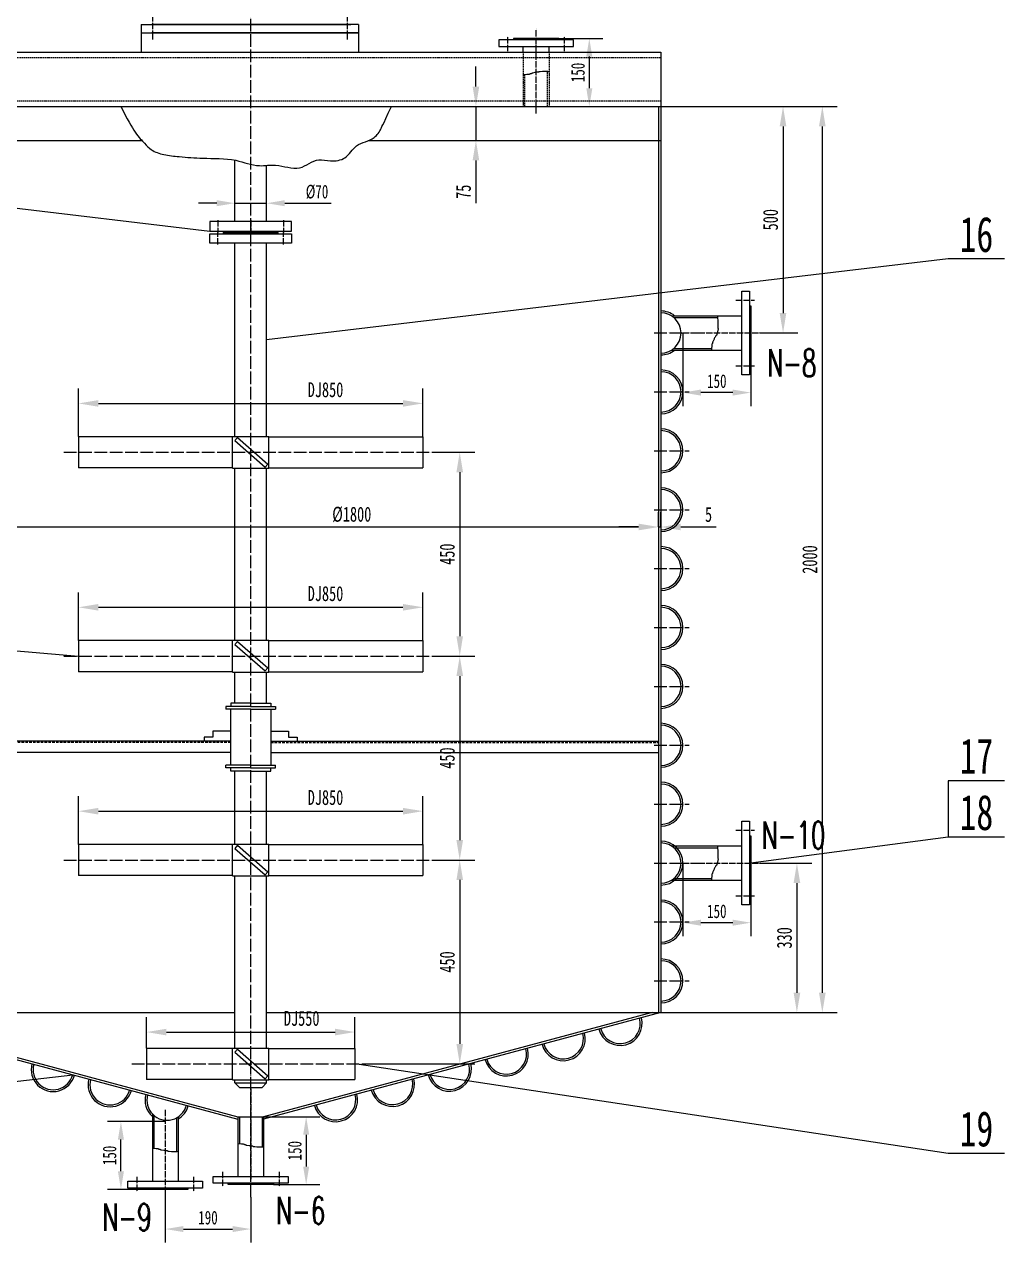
# Model space of a CAD drawing. Extents: x 199007 to 205541, y -67449 to -58198.
# Drawn here: x 200673 to 202836, y -62530 to -59841 of the extents above; entities that cross this region are included whole.
import ezdxf
from ezdxf.enums import TextEntityAlignment as Align

# ---------------------------------------------------------------- set-up
doc = ezdxf.new("R2010")
doc.units = 0
doc.header["$LTSCALE"] = 45
doc.header["$MEASUREMENT"] = 0
for name, pattern in [('CENTER1', [0.75, 0.625, -0.0625, 0, -0.0625]), ('CENTER3', [0.375, 0.3125, -0.03125, 0, -0.03125]), ('HIDDEN2', [0.1875, 0.125, -0.0625]), ('HIDDEN3', [0.09375, 0.0625, -0.03125])]:
    doc.linetypes.add(name, pattern=pattern)
doc.layers.get('DEFPOINTS').update_dxf_attribs({"linetype": 'CONTINUOUS', "lineweight": 9})
for name, color, linetype in [('A', 2, 'CONTINUOUS'), ('B', 7, 'CONTINUOUS'), ('C1', 1, 'CENTER1'), ('C3', 1, 'CENTER3'), ('E2', 3, 'HIDDEN2'), ('E3', 3, 'HIDDEN3')]:
    doc.layers.add(name, color=color, linetype=linetype)
doc.styles.add('HZ', font='txt', dxfattribs={"bigfont": 'hztxt'})
doc.styles.get("Standard").update_dxf_attribs({"font": 'SimSun.ttf', "width": 0.7})
doc.dimstyles.new('STANDARD_WS$0', dxfattribs={"dimtxt": 2.5, "dimasz": 2.5, "dimexe": 1.25, "dimexo": 0.625, "dimtad": 1, "dimdec": 4, "dimdsep": 46, "dimtxsty": 'Standard', "dimcen": 2.5, "dimadec": 0, "dimazin": 0, "dimtfac": 1, "dimtdec": 4, "dimtmove": 0, "dimatfit": 0, "dimfxl": 0, "dimtolj": 1, "dimtzin": 0, "dimarcsym": 0})

# ---------------------------------------------------------------- blocks, each defined once
blk = doc.blocks.new('*D5')
at = {"layer": 'B', "color": 0, "lineweight": -2}
for p, q in [((200272.8, -60950.7), (200272.8, -60917.7)), ((202072.8, -60950.7), (202072.8, -60917.7)), ((200316.8, -60950.7), (202028.8, -60950.7))]:
    blk.add_line(p, q, dxfattribs=at)
at = {"layer": 'B', "color": 0, "lineweight": 13}
for points in [[(200316.8, -60943.4), (200316.8, -60958), (200272.8, -60950.7)], [(202028.8, -60943.4), (202028.8, -60958), (202072.8, -60950.7)]]:
    blk.add_solid(points, dxfattribs=at)
at = {"layer": 'DEFPOINTS', "color": 0, "lineweight": 13}
for p in [(200272.8, -60950.7), (202072.8, -60950.7), (202072.8, -60950.7)]:
    blk.add_point(p, dxfattribs=at)
at = {"layer": 'B', "color": 0, "insert": (201395.8, -60923.2), "char_height": 33, "attachment_point": 5}
blk.add_mtext('\\A1;%%c1800', dxfattribs=at)
blk = doc.blocks.new('*D6')
at = {"layer": 'B', "color": 0, "lineweight": -2}
for p, q in [((201201.3, -62252.2), (201325.1, -62252.2)), ((201295.1, -62292.2), (201295.1, -62362.2)), ((201222.8, -62402.2), (201325.1, -62402.2))]:
    blk.add_line(p, q, dxfattribs=at)
at = {"layer": 'B', "color": 0, "lineweight": 13}
for points in [[(201288.5, -62292.2), (201301.8, -62292.2), (201295.1, -62252.2)], [(201288.5, -62362.2), (201301.8, -62362.2), (201295.1, -62402.2)]]:
    blk.add_solid(points, dxfattribs=at)
at = {"layer": 'DEFPOINTS', "color": 0, "lineweight": 13}
for p in [(201201.3, -62252.2), (201222.8, -62402.2), (201295.1, -62402.2)]:
    blk.add_point(p, dxfattribs=at)
at = {"layer": 'B', "color": 0, "insert": (201270.1, -62327.2), "char_height": 30, "attachment_point": 5, "rotation": 90}
blk.add_mtext('\\A1;150', dxfattribs=at)
blk = doc.blocks.new('*D7')
at = {"layer": 'B', "color": 0, "lineweight": -2}
for p, q in [((202072.8, -60950.7), (202072.8, -60917.7)), ((202077.8, -60950.7), (202077.8, -60917.7)), ((202028.8, -60950.7), (201984.8, -60950.7)), ((202072.8, -60950.7), (202077.8, -60950.7)), ((202121.8, -60950.7), (202200.2, -60950.7))]:
    blk.add_line(p, q, dxfattribs=at)
at = {"layer": 'B', "color": 0, "lineweight": 13}
for points in [[(202028.8, -60943.4), (202028.8, -60958), (202072.8, -60950.7)], [(202121.8, -60943.4), (202121.8, -60958), (202077.8, -60950.7)]]:
    blk.add_solid(points, dxfattribs=at)
at = {"layer": 'DEFPOINTS', "color": 0, "lineweight": 13}
for p in [(202072.8, -60950.7), (202077.8, -60950.7), (202077.8, -60950.7)]:
    blk.add_point(p, dxfattribs=at)
at = {"layer": 'B', "color": 0, "insert": (202183, -60923.2), "char_height": 33, "attachment_point": 5}
blk.add_mtext('\\A1;5', dxfattribs=at)
blk = doc.blocks.new('*D8')
at = {"layer": 'B', "color": 0, "lineweight": -2}
for p, q in [((200792.8, -61651.3), (200792.8, -61544.9)), ((201552.8, -61651.3), (201552.8, -61544.9)), ((200836.8, -61577.9), (201508.8, -61577.9))]:
    blk.add_line(p, q, dxfattribs=at)
at = {"layer": 'B', "color": 0, "lineweight": 13}
for points in [[(200836.8, -61570.6), (200836.8, -61585.3), (200792.8, -61577.9)], [(201508.8, -61570.6), (201508.8, -61585.3), (201552.8, -61577.9)]]:
    blk.add_solid(points, dxfattribs=at)
at = {"layer": 'DEFPOINTS', "color": 0, "lineweight": 13}
for p in [(201552.8, -61577.9), (200792.8, -61651.3), (201552.8, -61651.3)]:
    blk.add_point(p, dxfattribs=at)
at = {"layer": 'B', "color": 0, "insert": (201337.8, -61547.9), "char_height": 33, "attachment_point": 5}
blk.add_mtext('\\A1;DJ850', dxfattribs=at)
blk = doc.blocks.new('*D9')
at = {"layer": 'B', "color": 0, "lineweight": -2}
for p, q in [((200942.8, -62101.3), (200942.8, -62032.4)), ((201402.8, -62101.3), (201402.8, -62032.4)), ((200986.8, -62065.4), (201358.8, -62065.4))]:
    blk.add_line(p, q, dxfattribs=at)
at = {"layer": 'B', "color": 0, "lineweight": 13}
for points in [[(200986.8, -62058.1), (200986.8, -62072.8), (200942.8, -62065.4)], [(201358.8, -62058.1), (201358.8, -62072.8), (201402.8, -62065.4)]]:
    blk.add_solid(points, dxfattribs=at)
at = {"layer": 'DEFPOINTS', "color": 0, "lineweight": 13}
for p in [(201402.8, -62065.4), (200942.8, -62101.3), (201402.8, -62101.3)]:
    blk.add_point(p, dxfattribs=at)
at = {"layer": 'B', "color": 0, "insert": (201285.3, -62035.4), "char_height": 33, "attachment_point": 5}
blk.add_mtext('\\A1;DJ550', dxfattribs=at)
blk = doc.blocks.new('*D10')
at = {"layer": 'B', "color": 0, "lineweight": -2}
for p, q in [((200792.8, -61201.3), (200792.8, -61094.9)), ((201552.8, -61201.3), (201552.8, -61094.9)), ((200836.8, -61127.9), (201508.8, -61127.9))]:
    blk.add_line(p, q, dxfattribs=at)
at = {"layer": 'B', "color": 0, "lineweight": 13}
for points in [[(200836.8, -61120.6), (200836.8, -61135.3), (200792.8, -61127.9)], [(201508.8, -61120.6), (201508.8, -61135.3), (201552.8, -61127.9)]]:
    blk.add_solid(points, dxfattribs=at)
at = {"layer": 'DEFPOINTS', "color": 0, "lineweight": 13}
for p in [(201552.8, -61127.9), (200792.8, -61201.3), (201552.8, -61201.3)]:
    blk.add_point(p, dxfattribs=at)
at = {"layer": 'B', "color": 0, "insert": (201337.8, -61097.9), "char_height": 33, "attachment_point": 5}
blk.add_mtext('\\A1;DJ850', dxfattribs=at)
blk = doc.blocks.new('*D11')
at = {"layer": 'B', "color": 0, "lineweight": -2}
for p, q in [((200792.8, -60751.3), (200792.8, -60644.9)), ((201552.8, -60751.3), (201552.8, -60644.9)), ((200836.8, -60677.9), (201508.8, -60677.9))]:
    blk.add_line(p, q, dxfattribs=at)
at = {"layer": 'B', "color": 0, "lineweight": 13}
for points in [[(200836.8, -60670.6), (200836.8, -60685.3), (200792.8, -60677.9)], [(201508.8, -60670.6), (201508.8, -60685.3), (201552.8, -60677.9)]]:
    blk.add_solid(points, dxfattribs=at)
at = {"layer": 'DEFPOINTS', "color": 0, "lineweight": 13}
for p in [(201552.8, -60677.9), (200792.8, -60751.3), (201552.8, -60751.3)]:
    blk.add_point(p, dxfattribs=at)
at = {"layer": 'B', "color": 0, "insert": (201337.8, -60647.9), "char_height": 33, "attachment_point": 5}
blk.add_mtext('\\A1;DJ850', dxfattribs=at)
blk = doc.blocks.new('*D13')
at = {"layer": 'B', "color": 0, "lineweight": -2}
for p, q in [((201852.8, -59872.5), (201949.9, -59872.5)), ((201919.9, -59912.5), (201919.9, -59982.5)), ((201831.3, -60022.5), (201949.9, -60022.5))]:
    blk.add_line(p, q, dxfattribs=at)
at = {"layer": 'B', "color": 0, "lineweight": 13}
for points in [[(201913.3, -59912.5), (201926.6, -59912.5), (201919.9, -59872.5)], [(201913.3, -59982.5), (201926.6, -59982.5), (201919.9, -60022.5)]]:
    blk.add_solid(points, dxfattribs=at)
at = {"layer": 'DEFPOINTS', "color": 0, "lineweight": 13}
for p in [(201852.8, -59872.5), (201831.3, -60022.5), (201919.9, -60022.5)]:
    blk.add_point(p, dxfattribs=at)
at = {"layer": 'B', "color": 0, "insert": (201894.9, -59947.5), "char_height": 30, "attachment_point": 5, "rotation": 90}
blk.add_mtext('\\A1;150', dxfattribs=at)
blk = doc.blocks.new('*D14')
at = {"layer": 'B', "color": 0, "lineweight": -2}
for p, q in [((202077.8, -60022.5), (202467.1, -60022.5)), ((202434.1, -60066.5), (202434.1, -61978.5)), ((202077.8, -62022.5), (202467.1, -62022.5))]:
    blk.add_line(p, q, dxfattribs=at)
at = {"layer": 'B', "color": 0, "lineweight": 13}
for points in [[(202426.8, -60066.5), (202441.4, -60066.5), (202434.1, -60022.5)], [(202426.8, -61978.5), (202441.4, -61978.5), (202434.1, -62022.5)]]:
    blk.add_solid(points, dxfattribs=at)
at = {"layer": 'DEFPOINTS', "color": 0, "lineweight": 13}
for p in [(202077.8, -60022.5), (202077.8, -62022.5), (202434.1, -62022.5)]:
    blk.add_point(p, dxfattribs=at)
at = {"layer": 'B', "color": 0, "insert": (202406.6, -61022.5), "char_height": 33, "attachment_point": 5, "rotation": 90}
blk.add_mtext('\\A1;2000', dxfattribs=at)
blk = doc.blocks.new('*D15')
at = {"layer": 'B', "color": 0, "lineweight": -2}
for p, q in [((201584, -60785.7), (201667, -60785.7)), ((201634, -60829.7), (201634, -61191.7)), ((201584, -61235.7), (201667, -61235.7))]:
    blk.add_line(p, q, dxfattribs=at)
at = {"layer": 'B', "color": 0, "lineweight": 13}
for points in [[(201626.7, -60829.7), (201641.3, -60829.7), (201634, -60785.7)], [(201626.7, -61191.7), (201641.3, -61191.7), (201634, -61235.7)]]:
    blk.add_solid(points, dxfattribs=at)
at = {"layer": 'DEFPOINTS', "color": 0, "lineweight": 13}
for p in [(201584, -60785.7), (201584, -61235.7), (201634, -61235.7)]:
    blk.add_point(p, dxfattribs=at)
at = {"layer": 'B', "color": 0, "insert": (201606.5, -61010.7), "char_height": 33, "attachment_point": 5, "rotation": 90}
blk.add_mtext('\\A1;450', dxfattribs=at)
blk = doc.blocks.new('*D16')
at = {"layer": 'B', "color": 0, "lineweight": -2}
for p, q in [((201584, -61235.7), (201667, -61235.7)), ((201634, -61279.7), (201634, -61641.7)), ((201584, -61685.7), (201667, -61685.7))]:
    blk.add_line(p, q, dxfattribs=at)
at = {"layer": 'B', "color": 0, "lineweight": 13}
for points in [[(201626.7, -61279.7), (201641.3, -61279.7), (201634, -61235.7)], [(201626.7, -61641.7), (201641.3, -61641.7), (201634, -61685.7)]]:
    blk.add_solid(points, dxfattribs=at)
at = {"layer": 'DEFPOINTS', "color": 0, "lineweight": 13}
for p in [(201584, -61235.7), (201584, -61685.7), (201634, -61685.7)]:
    blk.add_point(p, dxfattribs=at)
at = {"layer": 'B', "color": 0, "insert": (201606.5, -61460.7), "char_height": 33, "attachment_point": 5, "rotation": 90}
blk.add_mtext('\\A1;450', dxfattribs=at)
blk = doc.blocks.new('*D17')
at = {"layer": 'B', "color": 0, "lineweight": -2}
for p, q in [((201584, -61685.7), (201667, -61685.7)), ((201634, -61729.7), (201634, -62091.7)), ((201434, -62135.7), (201667, -62135.7))]:
    blk.add_line(p, q, dxfattribs=at)
at = {"layer": 'B', "color": 0, "lineweight": 13}
for points in [[(201626.7, -61729.7), (201641.3, -61729.7), (201634, -61685.7)], [(201626.7, -62091.7), (201641.3, -62091.7), (201634, -62135.7)]]:
    blk.add_solid(points, dxfattribs=at)
at = {"layer": 'DEFPOINTS', "color": 0, "lineweight": 13}
for p in [(201584, -61685.7), (201434, -62135.7), (201634, -62135.7)]:
    blk.add_point(p, dxfattribs=at)
at = {"layer": 'B', "color": 0, "insert": (201606.5, -61910.7), "char_height": 33, "attachment_point": 5, "rotation": 90}
blk.add_mtext('\\A1;450', dxfattribs=at)
blk = doc.blocks.new('*D18')
at = {"layer": 'B', "color": 0, "lineweight": -2}
for p, q in [((201137.8, -60236.1), (201137.8, -60206.1)), ((201207.8, -60236.1), (201207.8, -60206.1)), ((201097.8, -60236.1), (201057.8, -60236.1)), ((201137.8, -60236.1), (201207.8, -60236.1)), ((201247.8, -60236.1), (201350.5, -60236.1))]:
    blk.add_line(p, q, dxfattribs=at)
at = {"layer": 'B', "color": 0, "lineweight": 13}
for points in [[(201097.8, -60229.4), (201097.8, -60242.7), (201137.8, -60236.1)], [(201247.8, -60229.4), (201247.8, -60242.7), (201207.8, -60236.1)]]:
    blk.add_solid(points, dxfattribs=at)
at = {"layer": 'DEFPOINTS', "color": 0, "lineweight": 13}
for p in [(201137.8, -60236.1), (201207.8, -60236.1), (201207.8, -60236.1)]:
    blk.add_point(p, dxfattribs=at)
at = {"layer": 'B', "color": 0, "insert": (201319.1, -60211.1), "char_height": 30, "attachment_point": 5}
blk.add_mtext('\\A1;%%c70', dxfattribs=at)
blk = doc.blocks.new('*D19')
at = {"layer": 'B', "color": 0, "lineweight": -2}
for p, q in [((202126.3, -60522.5), (202126.3, -60684)), ((202276.3, -60582.5), (202276.3, -60684)), ((202236.3, -60654), (202166.3, -60654))]:
    blk.add_line(p, q, dxfattribs=at)
at = {"layer": 'B', "color": 0, "lineweight": 13}
for points in [[(202166.3, -60647.3), (202166.3, -60660.7), (202126.3, -60654)], [(202236.3, -60647.3), (202236.3, -60660.7), (202276.3, -60654)]]:
    blk.add_solid(points, dxfattribs=at)
at = {"layer": 'DEFPOINTS', "color": 0, "lineweight": 13}
for p in [(202126.3, -60522.5), (202276.3, -60582.5), (202126.3, -60654)]:
    blk.add_point(p, dxfattribs=at)
at = {"layer": 'B', "color": 0, "insert": (202201.3, -60629), "char_height": 30, "attachment_point": 5}
blk.add_mtext('\\A1;150', dxfattribs=at)
blk = doc.blocks.new('*D20')
at = {"layer": 'B', "color": 0, "lineweight": -2}
for p, q in [((202077.8, -60022.5), (202380.4, -60022.5)), ((202347.4, -60066.5), (202347.4, -60478.5)), ((202295.5, -60522.5), (202380.4, -60522.5))]:
    blk.add_line(p, q, dxfattribs=at)
at = {"layer": 'B', "color": 0, "lineweight": 13}
for points in [[(202340, -60066.5), (202354.7, -60066.5), (202347.4, -60022.5)], [(202340, -60478.5), (202354.7, -60478.5), (202347.4, -60522.5)]]:
    blk.add_solid(points, dxfattribs=at)
at = {"layer": 'DEFPOINTS', "color": 0, "lineweight": 13}
for p in [(202077.8, -60022.5), (202295.5, -60522.5), (202347.4, -60522.5)]:
    blk.add_point(p, dxfattribs=at)
at = {"layer": 'B', "color": 0, "insert": (202319.9, -60272.5), "char_height": 33, "attachment_point": 5, "rotation": 90}
blk.add_mtext('\\A1;500', dxfattribs=at)
blk = doc.blocks.new('*D23')
at = {"layer": 'B', "color": 0, "lineweight": -2}
for p, q in [((202126.3, -61692.5), (202126.3, -61854)), ((202276.3, -61752.5), (202276.3, -61854)), ((202236.3, -61824), (202166.3, -61824))]:
    blk.add_line(p, q, dxfattribs=at)
at = {"layer": 'B', "color": 0, "lineweight": 13}
for points in [[(202166.3, -61817.3), (202166.3, -61830.7), (202126.3, -61824)], [(202236.3, -61817.3), (202236.3, -61830.7), (202276.3, -61824)]]:
    blk.add_solid(points, dxfattribs=at)
at = {"layer": 'DEFPOINTS', "color": 0, "lineweight": 13}
for p in [(202126.3, -61692.5), (202276.3, -61752.5), (202126.3, -61824)]:
    blk.add_point(p, dxfattribs=at)
at = {"layer": 'B', "color": 0, "insert": (202201.3, -61799), "char_height": 30, "attachment_point": 5}
blk.add_mtext('\\A1;150', dxfattribs=at)
blk = doc.blocks.new('*D25')
at = {"layer": 'B', "color": 0, "lineweight": -2}
for p, q in [((200984.2, -62262.7), (200856.4, -62262.7)), ((200886.4, -62372.7), (200886.4, -62302.7)), ((200934.2, -62412.7), (200856.4, -62412.7))]:
    blk.add_line(p, q, dxfattribs=at)
at = {"layer": 'B', "color": 0, "lineweight": 13}
for points in [[(200879.7, -62302.7), (200893, -62302.7), (200886.4, -62262.7)], [(200879.7, -62372.7), (200893, -62372.7), (200886.4, -62412.7)]]:
    blk.add_solid(points, dxfattribs=at)
at = {"layer": 'DEFPOINTS', "color": 0, "lineweight": 13}
for p in [(200886.4, -62262.7), (200984.2, -62262.7), (200934.2, -62412.7)]:
    blk.add_point(p, dxfattribs=at)
at = {"layer": 'B', "color": 0, "insert": (200861.4, -62337.7), "char_height": 30, "attachment_point": 5, "rotation": 90}
blk.add_mtext('\\A1;150', dxfattribs=at)
blk = doc.blocks.new('*D26')
at = {"layer": 'B', "color": 0, "lineweight": -2}
for p, q in [((200984.2, -62423.7), (200984.2, -62530.2)), ((201172.8, -62429.5), (201172.8, -62530.2)), ((201024.2, -62500.2), (201132.8, -62500.2))]:
    blk.add_line(p, q, dxfattribs=at)
at = {"layer": 'B', "color": 0, "lineweight": 13}
for points in [[(201024.2, -62493.5), (201024.2, -62506.8), (200984.2, -62500.2)], [(201132.8, -62493.5), (201132.8, -62506.8), (201172.8, -62500.2)]]:
    blk.add_solid(points, dxfattribs=at)
at = {"layer": 'DEFPOINTS', "color": 0, "lineweight": 13}
for p in [(200984.2, -62423.7), (201172.8, -62429.5), (201172.8, -62500.2)]:
    blk.add_point(p, dxfattribs=at)
at = {"layer": 'B', "color": 0, "insert": (201078.5, -62475.2), "char_height": 30, "attachment_point": 5}
blk.add_mtext('\\A1;190', dxfattribs=at)
blk = doc.blocks.new('*D34')
at = {"layer": 'B', "color": 0, "lineweight": -2}
for p, q in [((202295.5, -61692.5), (202411, -61692.5)), ((202378, -61736.5), (202378, -61978.5)), ((202077.8, -62022.5), (202411, -62022.5))]:
    blk.add_line(p, q, dxfattribs=at)
at = {"layer": 'B', "color": 0, "lineweight": 13}
for points in [[(202370.7, -61736.5), (202385.4, -61736.5), (202378, -61692.5)], [(202370.7, -61978.5), (202385.4, -61978.5), (202378, -62022.5)]]:
    blk.add_solid(points, dxfattribs=at)
at = {"layer": 'DEFPOINTS', "color": 0, "lineweight": 13}
for p in [(202295.5, -61692.5), (202077.8, -62022.5), (202378, -62022.5)]:
    blk.add_point(p, dxfattribs=at)
at = {"layer": 'B', "color": 0, "insert": (202350.5, -61857.5), "char_height": 33, "attachment_point": 5, "rotation": 90}
blk.add_mtext('\\A1;330', dxfattribs=at)
blk = doc.blocks.new('*D36')
at = {"layer": 'B', "color": 0, "lineweight": -2}
for p, q in [((201669.7, -59978.5), (201669.7, -59934.5)), ((201589.6, -60022.5), (201702.7, -60022.5)), ((201669.7, -60022.5), (201669.7, -60097.5)), ((201589.6, -60097.5), (201702.7, -60097.5)), ((201669.7, -60141.5), (201669.7, -60236.2))]:
    blk.add_line(p, q, dxfattribs=at)
at = {"layer": 'B', "color": 0, "lineweight": 13}
for points in [[(201662.4, -59978.5), (201677, -59978.5), (201669.7, -60022.5)], [(201662.4, -60141.5), (201677, -60141.5), (201669.7, -60097.5)]]:
    blk.add_solid(points, dxfattribs=at)
at = {"layer": 'DEFPOINTS', "color": 0, "lineweight": 13}
for p in [(201589.6, -60022.5), (201589.6, -60097.5), (201669.7, -60097.5)]:
    blk.add_point(p, dxfattribs=at)
at = {"layer": 'B', "color": 0, "insert": (201642.2, -60210.8), "char_height": 33, "attachment_point": 5, "rotation": 90}
blk.add_mtext('\\A1;75', dxfattribs=at)

msp = doc.modelspace()

# ---------------------------------------------------------------- linework, layer by layer
at = {"layer": 'A'}
for p, q in [((200930.76209, -59841.35594), (201393.36605, -59841.35594)), ((200930.76209, -59841.35594), (200930.76209, -59902.46987)), ((201410.76209, -59841.35594), (200954.66754, -59841.35594)), ((201410.76209, -59841.35594), (201410.76209, -59902.46987)), ((200930.76209, -59859.98478), (201410.76209, -59859.98478)), ((200930.76212, -59859.98478), (201393.36605, -59859.98478)), ((201410.76209, -59859.98478), (200954.66754, -59859.98478)), ((201885.26674, -59875.46987), (201720.26674, -59875.46987)), ((201720.26674, -59875.46987), (201720.26674, -59890.46987)), ((201852.76674, -59872.46987), (201752.76674, -59872.46987)), ((201752.76674, -59872.46987), (201752.76674, -59875.46987)), ((201852.76674, -59875.46987), (201852.76674, -59872.46987)), ((201885.26674, -59890.46987), (201885.26674, -59875.46987)), ((200267.76674, -59902.46987), (202077.76674, -59902.46987)), ((200930.76209, -59902.46987), (201410.76209, -59902.46987)), ((201720.26674, -59890.46987), (201885.26674, -59890.46987)), ((201774.26674, -59902.46987), (201774.26674, -59890.46987)), ((201831.26674, -59902.46987), (201831.26674, -59890.46987)), ((202077.76674, -59902.46987), (202077.76674, -62022.46987)), ((200267.76674, -60022.46987), (202077.76674, -60022.46987)), ((202072.76674, -60022.46987), (202072.76674, -62022.46987)), ((200267.76674, -60097.46987), (200932.43702, -60097.46987)), ((201433.29163, -60097.46987), (202077.76674, -60097.46987)), ((201137.76674, -60276.41253), (201137.76674, -60141.05671)), ((201207.76674, -60276.41253), (201207.76674, -60152.62003)), ((201262.76674, -60276.41253), (201082.76674, -60276.41253)), ((201082.76674, -60276.41253), (201082.76674, -60297.41253)), ((201262.76674, -60297.41253), (201262.76674, -60276.41253)), ((201082.76674, -60297.41253), (201262.76674, -60297.41253)), ((201082.76674, -60324.41253), (201082.76674, -60303.41253)), ((201082.76674, -60303.41253), (201262.76674, -60303.41253)), ((201112.76674, -60297.41253), (201112.76674, -60300.41253)), ((201112.76674, -60303.41253), (201112.76674, -60300.41253)), ((201112.76674, -60300.41253), (201232.76674, -60300.41253)), ((201112.76674, -60300.41253), (201232.76674, -60300.41253)), ((201232.76674, -60300.41253), (201232.76674, -60297.41253)), ((201232.76674, -60300.41253), (201232.76674, -60303.41253)), ((201262.76674, -60303.41253), (201262.76674, -60324.41253)), ((201262.76674, -60324.41253), (201082.76674, -60324.41253)), ((201137.76674, -60750.74436), (201137.76674, -60324.41253)), ((201207.76674, -60750.74436), (201207.76674, -60324.41253)), ((202256.26674, -60614.96987), (202256.26674, -60429.96987)), ((202256.26674, -60429.96987), (202273.26674, -60429.96987)), ((202273.26674, -60429.96987), (202273.26674, -60614.96987)), ((202273.26674, -60462.46987), (202276.26674, -60462.46987)), ((202276.26674, -60462.46987), (202276.26674, -60582.46987)), ((202100.92381, -60484.46987), (202256.26674, -60484.46987)), ((202106.47649, -60488.46987), (202202.7359, -60488.46987)), ((202100.92381, -60560.46987), (202256.26674, -60560.46987)), ((202106.47649, -60556.46987), (202189.77026, -60556.46987)), ((202276.26674, -60582.46987), (202273.26674, -60582.46987)), ((202273.26674, -60614.96987), (202256.26674, -60614.96987)), ((201132.76674, -60751.34331), (200792.76674, -60751.34331)), ((200792.76674, -60751.34331), (200792.76674, -60820.05687)), ((201132.76674, -60820.74436), (201132.76674, -60750.74436)), ((201132.76674, -60750.74436), (201212.76674, -60750.74436)), ((201143.53244, -60753.28497), (201137.7124, -60759.92405)), ((201137.7124, -60759.92405), (201204.52005, -60818.48991)), ((201143.53244, -60753.28497), (201210.34009, -60811.85083)), ((201212.76674, -60820.74436), (201212.76674, -60750.74436)), ((201212.76674, -60751.34331), (201552.76674, -60751.34331)), ((201552.76674, -60751.34331), (201552.76674, -60820.05687)), ((201132.76674, -60820.05687), (200792.76674, -60820.05687)), ((201210.34009, -60811.85083), (201204.52005, -60818.48991)), ((201212.76674, -60820.05687), (201552.76674, -60820.05687)), ((201132.76674, -60820.74436), (201212.76674, -60820.74436)), ((201137.76674, -61200.74436), (201137.76674, -60820.74436)), ((201207.76674, -61200.74436), (201207.76674, -60820.74436)), ((201132.76674, -61201.34331), (200792.76674, -61201.34331)), ((200792.76674, -61201.34331), (200792.76674, -61270.05687)), ((201132.76674, -61200.74436), (201212.76674, -61200.74436)), ((201132.76674, -61270.74436), (201132.76674, -61200.74436)), ((201143.53244, -61203.28497), (201137.7124, -61209.92405)), ((201137.7124, -61209.92405), (201204.52005, -61268.48991)), ((201143.53244, -61203.28497), (201210.34009, -61261.85083)), ((201212.76674, -61270.74436), (201212.76674, -61200.74436)), ((201212.76674, -61201.34331), (201552.76674, -61201.34331)), ((201552.76674, -61201.34331), (201552.76674, -61270.05687)), ((201132.76674, -61270.05687), (200792.76674, -61270.05687)), ((201132.76674, -61270.74436), (201212.76674, -61270.74436)), ((201137.76674, -61339.73277), (201137.76674, -61270.74436)), ((201210.34009, -61261.85083), (201204.52005, -61268.48991)), ((201207.76674, -61339.73277), (201207.76674, -61270.74436)), ((201212.76674, -61270.05687), (201552.76674, -61270.05687)), ((201172.76674, -61346.88798), (201117.78019, -61346.88798)), ((201117.78019, -61346.88798), (201117.78019, -61352.50883)), ((201172.76674, -61352.50883), (201117.78019, -61352.50883)), ((201128.46067, -61352.50883), (201128.46067, -61476.57052)), ((201128.63418, -61339.73277), (201128.63418, -61346.88798)), ((201172.76674, -61339.73277), (201128.63418, -61339.73277)), ((201172.76674, -61339.73277), (201216.8993, -61339.73277)), ((201172.76674, -61346.88798), (201227.75329, -61346.88798)), ((201172.76674, -61352.50883), (201227.75329, -61352.50883)), ((201216.8993, -61339.73277), (201216.8993, -61346.88798)), ((201217.07281, -61352.50883), (201217.07281, -61476.57052)), ((201227.75329, -61346.88798), (201227.75329, -61352.50883)), ((201128.46067, -61401.4541), (201089.26999, -61401.4541)), ((201089.26999, -61401.4541), (201089.26999, -61414.53965)), ((201217.07281, -61401.4541), (201256.26349, -61401.4541)), ((201256.26349, -61401.4541), (201256.26349, -61414.53965)), ((201128.46067, -61423.63911), (200272.76674, -61423.63911)), ((201089.26999, -61414.53965), (201070.30278, -61414.53965)), ((201070.30278, -61414.53965), (201070.30278, -61423.63911)), ((201217.07281, -61423.63911), (202072.76674, -61423.63911)), ((201256.26349, -61414.53965), (201275.2307, -61414.53965)), ((201275.2307, -61414.53965), (201275.2307, -61423.63911)), ((201128.46067, -61448.62542), (200272.76674, -61448.62542)), ((201217.07281, -61448.62542), (202072.76674, -61448.62542)), ((201117.78019, -61482.19137), (201117.78019, -61476.57052)), ((201172.76674, -61476.57052), (201117.78019, -61476.57052)), ((201172.76674, -61482.19137), (201117.78019, -61482.19137)), ((201128.63418, -61489.34659), (201128.63418, -61482.19137)), ((201172.76674, -61489.34659), (201128.63418, -61489.34659)), ((201137.76674, -61650.74436), (201137.76674, -61489.34659)), ((201172.76674, -61476.57052), (201227.75329, -61476.57052)), ((201172.76674, -61482.19137), (201227.75329, -61482.19137)), ((201172.76674, -61489.34659), (201216.8993, -61489.34659)), ((201207.76674, -61650.74436), (201207.76674, -61489.34659)), ((201216.8993, -61489.34659), (201216.8993, -61482.19137)), ((201227.75329, -61482.19137), (201227.75329, -61476.57052)), ((202256.26674, -61784.96987), (202256.26674, -61599.96987)), ((202256.26674, -61599.96987), (202273.26674, -61599.96987)), ((202273.26674, -61599.96987), (202273.26674, -61784.96987)), ((201132.76674, -61651.34331), (200792.76674, -61651.34331)), ((200792.76674, -61651.34331), (200792.76674, -61720.05687)), ((201132.76674, -61720.74436), (201132.76674, -61650.74436)), ((201132.76674, -61650.74436), (201212.76674, -61650.74436)), ((201143.53244, -61653.28497), (201137.7124, -61659.92405)), ((201143.53244, -61653.28497), (201210.34009, -61711.85083)), ((201212.76674, -61720.74436), (201212.76674, -61650.74436)), ((201212.76674, -61651.34331), (201552.76674, -61651.34331)), ((201552.76674, -61651.34331), (201552.76674, -61720.05687)), ((202273.26674, -61632.46987), (202276.26674, -61632.46987)), ((202276.26674, -61632.46987), (202276.26674, -61752.46987)), ((201137.7124, -61659.92405), (201204.52005, -61718.48991)), ((202100.92381, -61654.46987), (202256.26674, -61654.46987)), ((202106.47649, -61658.46987), (202202.7359, -61658.46987)), ((201132.76674, -61720.05687), (200792.76674, -61720.05687)), ((201132.76674, -61720.74436), (201212.76674, -61720.74436)), ((201137.76674, -62100.74436), (201137.76674, -61720.74436)), ((201210.34009, -61711.85083), (201204.52005, -61718.48991)), ((201207.76674, -62100.74436), (201207.76674, -61720.74436)), ((201212.76674, -61720.05687), (201552.76674, -61720.05687)), ((202100.92381, -61730.46987), (202256.26674, -61730.46987)), ((202106.47649, -61726.46987), (202189.77026, -61726.46987)), ((202276.26674, -61752.46987), (202273.26674, -61752.46987)), ((202273.26674, -61784.96987), (202256.26674, -61784.96987)), ((200267.76674, -62022.46987), (201137.76674, -62022.46987)), ((200267.76674, -62022.46987), (201144.26674, -62257.32734)), ((200287.08526, -62022.46987), (201144.26674, -62252.15096)), ((202058.44822, -62022.46987), (201201.26674, -62252.15096)), ((202077.76674, -62022.46987), (201201.26674, -62257.32734)), ((201207.76674, -62022.46987), (202077.76674, -62022.46987)), ((201132.76674, -62101.34331), (200942.76674, -62101.34331)), ((200942.76674, -62101.34331), (200942.76674, -62170.05687)), ((201132.76674, -62100.74436), (201212.76674, -62100.74436)), ((201132.76674, -62170.74436), (201132.76674, -62100.74436)), ((201143.53244, -62103.28497), (201137.7124, -62109.92405)), ((201137.7124, -62109.92405), (201204.52005, -62168.48991)), ((201143.53244, -62103.28497), (201210.34009, -62161.85083)), ((201212.76674, -62170.74436), (201212.76674, -62100.74436)), ((201212.76674, -62101.34331), (201402.76674, -62101.34331)), ((201402.76674, -62101.34331), (201402.76674, -62170.05687)), ((201210.34009, -62161.85083), (201204.52005, -62168.48991)), ((201132.76674, -62170.05687), (200942.76674, -62170.05687)), ((201132.76674, -62170.74436), (201212.76674, -62170.74436)), ((201137.76674, -62177.62228), (201137.76674, -62170.74436)), ((201137.76674, -62177.62228), (201147.76674, -62187.62228)), ((201137.76674, -62177.62228), (201207.76674, -62177.62228)), ((201147.76674, -62187.62228), (201197.76674, -62187.62228)), ((201207.76674, -62177.62228), (201197.76674, -62187.62228)), ((201207.76674, -62177.62228), (201207.76674, -62170.74436)), ((201212.76674, -62170.05687), (201402.76674, -62170.05687)), ((200955.73167, -62246.04326), (200955.73167, -62394.74972)), ((200959.23167, -62249.36512), (200959.23167, -62322.4574)), ((201009.23167, -62254.62147), (201009.23167, -62329.51051)), ((201012.73167, -62252.51647), (201012.73167, -62394.74972)), ((201144.26674, -62252.15096), (201144.26674, -62384.15096)), ((201144.26674, -62252.15096), (201201.26674, -62252.15096)), ((201147.76674, -62252.15096), (201147.76674, -62312.15136)), ((201197.76674, -62252.15096), (201197.76674, -62319.20446)), ((201201.26674, -62252.15096), (201201.26674, -62384.15096)), ((200901.73167, -62394.74972), (201066.73167, -62394.74972)), ((200901.73167, -62409.74972), (200901.73167, -62394.74972)), ((201066.73167, -62394.74972), (201066.73167, -62409.74972)), ((201090.26674, -62384.15096), (201255.26674, -62384.15096)), ((201090.26674, -62399.15096), (201090.26674, -62384.15096)), ((201255.26674, -62399.15096), (201090.26674, -62399.15096)), ((201122.76674, -62402.15096), (201122.76674, -62399.15096)), ((201222.76674, -62402.15096), (201122.76674, -62402.15096)), ((201222.76674, -62399.15096), (201222.76674, -62402.15096)), ((201255.26674, -62384.15096), (201255.26674, -62399.15096)), ((201066.73167, -62409.74972), (200901.73167, -62409.74972)), ((200934.23167, -62412.74972), (200934.23167, -62409.74972)), ((201034.23167, -62412.74972), (200934.23167, -62412.74972)), ((201034.23167, -62409.74972), (201034.23167, -62412.74972))]:
    msp.add_line(p, q, dxfattribs=at)
for centre, radius, start, end in [((202077.76674, -60522.46987), 48.5, 51.58263394, 90), ((202077.76674, -60522.46987), 44.5, 270, 90), ((202077.76674, -60522.46987), 48.5, 270, 308.41736606), ((202077.76674, -60652.46987), 48.5, 270, 90), ((202077.76674, -60652.46987), 44.5, 270, 90), ((202077.76674, -60782.46987), 48.5, 270, 90), ((202077.76674, -60782.46987), 44.5, 270, 90), ((202077.76674, -60912.46987), 48.5, 270, 90), ((202077.76674, -60912.46987), 44.5, 270, 90), ((202077.76674, -61042.46987), 48.5, 270, 90), ((202077.76674, -61042.46987), 44.5, 270, 90), ((202077.76674, -61172.46987), 48.5, 270, 90), ((202077.76674, -61172.46987), 44.5, 270, 90), ((202077.76674, -61302.46987), 48.5, 270, 90), ((202077.76674, -61302.46987), 44.5, 270, 90), ((202077.76674, -61432.46987), 48.5, 270, 90), ((202077.76674, -61432.46987), 44.5, 270, 90), ((202077.76674, -61562.46987), 48.5, 270, 90), ((202077.76674, -61562.46987), 44.5, 270, 90), ((202077.76674, -61692.46987), 48.5, 270, 90), ((202077.76674, -61692.46987), 44.5, 270, 90), ((202077.76674, -61822.46987), 48.5, 270, 90), ((202077.76674, -61822.46987), 44.5, 270, 90), ((202077.76674, -61952.46987), 48.5, 270, 90), ((202077.76674, -61952.46987), 44.5, 270, 90), ((201988.01749, -62046.51811), 48.5, 195, 15), ((201988.01749, -62046.51811), 44.5, 195, 15), ((201862.44713, -62080.16459), 48.5, 195, 15), ((201862.44713, -62080.16459), 44.5, 195, 15), ((201736.87677, -62113.81106), 48.5, 195, 15), ((201736.87677, -62113.81106), 44.5, 195, 15), ((200736.93004, -62148.1818), 48.5, 165, 345), ((200736.93004, -62148.1818), 44.5, 165, 345), ((201611.30641, -62147.45754), 48.5, 195, 15), ((201611.30641, -62147.45754), 44.5, 195, 15), ((200862.50039, -62181.82828), 48.5, 165, 345), ((200862.50039, -62181.82828), 44.5, 165, 345), ((201485.73606, -62181.10402), 48.5, 195, 15), ((201485.73606, -62181.10402), 44.5, 195, 15), ((200988.07075, -62215.47475), 48.5, 165, 228.18057259), ((200988.07075, -62215.47475), 44.5, 165, 345), ((201360.1657, -62214.75049), 48.5, 195, 15), ((201360.1657, -62214.75049), 44.5, 195, 15), ((200988.07075, -62215.47475), 48.5, 300.56213918, 345)]:
    msp.add_arc(centre, radius, start, end, dxfattribs=at)
at = {"layer": 'B'}
for p, q in [((201775.84433, -59952.769), (201774.26674, -59952.769)), ((201782.33364, -59951.95865), (201775.84433, -59952.769)), ((201787.20063, -59951.95865), (201782.33364, -59951.95865)), ((201788.0118, -59951.1483), (201787.20063, -59951.95865)), ((201788.82296, -59951.1483), (201788.0118, -59951.1483)), ((201789.63412, -59950.33794), (201788.82296, -59951.1483)), ((201791.25645, -59950.33794), (201789.63412, -59950.33794)), ((201792.06762, -59949.52759), (201791.25645, -59950.33794)), ((201792.87878, -59949.52759), (201792.06762, -59949.52759)), ((201793.68994, -59948.71724), (201792.87878, -59949.52759)), ((201794.5011, -59948.71724), (201793.68994, -59948.71724)), ((201799.3681, -59947.90689), (201794.5011, -59948.71724)), ((201801.80159, -59947.90689), (201799.3681, -59947.90689)), ((201802.61275, -59947.09654), (201801.80159, -59947.90689)), ((201807.47974, -59947.09654), (201802.61275, -59947.09654)), ((201808.2909, -59946.28618), (201807.47974, -59947.09654)), ((201811.53556, -59946.28618), (201808.2909, -59946.28618)), ((201816.40255, -59945.47583), (201811.53556, -59946.28618)), ((201828.57001, -59945.47583), (201816.40255, -59945.47583)), ((201830.19234, -59946.28618), (201828.57001, -59945.47583)), ((201831.26674, -59946.28618), (201830.19234, -59946.28618)), ((199633.58436, -60126.5029), (201082.76674, -60297.41253)), ((202711.94912, -60359.20856), (201207.76674, -60537.57845)), ((202836.36512, -60359.20856), (202711.94912, -60359.20856)), ((202202.7359, -60484.46987), (202202.7359, -60489.56751)), ((202202.7359, -60489.56751), (202203.54625, -60494.4345)), ((202203.54625, -60494.4345), (202203.54625, -60511.46895)), ((202201.92554, -60523.63642), (202201.11519, -60524.44758)), ((202201.11519, -60524.44758), (202201.11519, -60526.06991)), ((202202.7359, -60521.20292), (202201.92554, -60522.01408)), ((202201.92554, -60522.01408), (202201.92554, -60523.63642)), ((202203.54625, -60517.95826), (202202.7359, -60519.5806)), ((202202.7359, -60519.5806), (202202.7359, -60521.20292)), ((202203.54625, -60511.46895), (202204.3566, -60513.09128)), ((202204.3566, -60514.71361), (202203.54625, -60516.33594)), ((202203.54625, -60516.33594), (202203.54625, -60517.95826)), ((202204.3566, -60513.09128), (202204.3566, -60514.71361)), ((202191.39097, -60545.53785), (202190.58061, -60547.16019)), ((202190.58061, -60547.16019), (202190.58061, -60553.6495)), ((202192.20131, -60542.2932), (202191.39097, -60543.91553)), ((202191.39097, -60543.91553), (202191.39097, -60545.53785)), ((202193.01167, -60540.67087), (202192.20131, -60541.48203)), ((202192.20131, -60541.48203), (202192.20131, -60542.2932)), ((202193.82202, -60539.04854), (202193.01167, -60540.67087)), ((202194.63237, -60537.42621), (202193.82202, -60539.04854)), ((202195.44273, -60535.80388), (202194.63237, -60537.42621)), ((202196.25308, -60533.37039), (202195.44273, -60534.99272)), ((202195.44273, -60534.99272), (202195.44273, -60535.80388)), ((202197.06343, -60532.55922), (202196.25308, -60533.37039)), ((202197.87378, -60531.74806), (202197.06343, -60532.55922)), ((202198.68414, -60530.12573), (202197.87378, -60531.74806)), ((202200.30484, -60527.69224), (202198.68414, -60529.31456)), ((202198.68414, -60529.31456), (202198.68414, -60530.12573)), ((202201.11519, -60526.06991), (202200.30484, -60527.69224)), ((202190.58061, -60553.6495), (202189.77026, -60555.27183)), ((202189.77026, -60555.27183), (202189.77026, -60560.46987)), ((199633.58436, -61135.56687), (200792.76674, -61235.70009)), ((202836.36512, -61510.60282), (202711.94912, -61510.60282)), ((202711.94912, -61510.60282), (202711.94912, -61635.01882)), ((202711.94912, -61635.01882), (202276.26674, -61692.46987)), ((202836.36512, -61635.01882), (202711.94912, -61635.01882)), ((202202.7359, -61654.46987), (202202.7359, -61659.56751)), ((202202.7359, -61659.56751), (202203.54625, -61664.4345)), ((202203.54625, -61664.4345), (202203.54625, -61681.46895)), ((202194.63237, -61707.42621), (202193.82202, -61709.04854)), ((202195.44273, -61705.80388), (202194.63237, -61707.42621)), ((202196.25308, -61703.37039), (202195.44273, -61704.99272)), ((202195.44273, -61704.99272), (202195.44273, -61705.80388)), ((202197.06343, -61702.55922), (202196.25308, -61703.37039)), ((202197.87378, -61701.74806), (202197.06343, -61702.55922)), ((202198.68414, -61700.12573), (202197.87378, -61701.74806)), ((202200.30484, -61697.69224), (202198.68414, -61699.31456)), ((202198.68414, -61699.31456), (202198.68414, -61700.12573)), ((202201.11519, -61696.06991), (202200.30484, -61697.69224)), ((202201.92554, -61693.63642), (202201.11519, -61694.44758)), ((202201.11519, -61694.44758), (202201.11519, -61696.06991)), ((202202.7359, -61691.20292), (202201.92554, -61692.01408)), ((202201.92554, -61692.01408), (202201.92554, -61693.63642)), ((202203.54625, -61687.95826), (202202.7359, -61689.5806)), ((202202.7359, -61689.5806), (202202.7359, -61691.20292)), ((202203.54625, -61681.46895), (202204.3566, -61683.09128)), ((202204.3566, -61684.71361), (202203.54625, -61686.33594)), ((202203.54625, -61686.33594), (202203.54625, -61687.95826)), ((202204.3566, -61683.09128), (202204.3566, -61684.71361)), ((202190.58061, -61723.6495), (202189.77026, -61725.27183)), ((202189.77026, -61725.27183), (202189.77026, -61730.46987)), ((202191.39097, -61715.53785), (202190.58061, -61717.16019)), ((202190.58061, -61717.16019), (202190.58061, -61723.6495)), ((202192.20131, -61712.2932), (202191.39097, -61713.91553)), ((202191.39097, -61713.91553), (202191.39097, -61715.53785)), ((202193.01167, -61710.67087), (202192.20131, -61711.48203)), ((202192.20131, -61711.48203), (202192.20131, -61712.2932)), ((202193.82202, -61709.04854), (202193.01167, -61710.67087)), ((202711.94912, -62333.32551), (201402.76674, -62135.70009)), ((199633.58436, -62291.32297), (200779.91374, -62159.69925)), ((200957.30925, -62322.21734), (200955.73167, -62322.21734)), ((200963.79857, -62323.0277), (200957.30925, -62322.21734)), ((200968.66555, -62323.0277), (200963.79857, -62323.0277)), ((200969.47672, -62323.83805), (200968.66555, -62323.0277)), ((200970.28789, -62323.83805), (200969.47672, -62323.83805)), ((200971.09905, -62324.6484), (200970.28789, -62323.83805)), ((200972.72137, -62324.6484), (200971.09905, -62324.6484)), ((200973.53255, -62325.45875), (200972.72137, -62324.6484)), ((200974.34371, -62325.45875), (200973.53255, -62325.45875)), ((200975.15487, -62326.2691), (200974.34371, -62325.45875)), ((200975.96603, -62326.2691), (200975.15487, -62326.2691)), ((200980.83302, -62327.07946), (200975.96603, -62326.2691)), ((201145.84433, -62311.9113), (201144.26674, -62311.9113)), ((201152.33364, -62312.72165), (201145.84433, -62311.9113)), ((201157.20063, -62312.72165), (201152.33364, -62312.72165)), ((201158.0118, -62313.532), (201157.20063, -62312.72165)), ((201158.82296, -62313.532), (201158.0118, -62313.532)), ((201159.63412, -62314.34236), (201158.82296, -62313.532)), ((201161.25645, -62314.34236), (201159.63412, -62314.34236)), ((201162.06762, -62315.1527), (201161.25645, -62314.34236)), ((201162.87878, -62315.1527), (201162.06762, -62315.1527)), ((201163.68994, -62315.96306), (201162.87878, -62315.1527)), ((201164.5011, -62315.96306), (201163.68994, -62315.96306)), ((201169.3681, -62316.77341), (201164.5011, -62315.96306)), ((201171.80159, -62316.77341), (201169.3681, -62316.77341)), ((201172.61275, -62317.58376), (201171.80159, -62316.77341)), ((201177.47974, -62317.58376), (201172.61275, -62317.58376)), ((201178.2909, -62318.39412), (201177.47974, -62317.58376)), ((201181.53556, -62318.39412), (201178.2909, -62318.39412)), ((201186.40255, -62319.20446), (201181.53556, -62318.39412)), ((201198.57001, -62319.20446), (201186.40255, -62319.20446)), ((201200.19234, -62318.39412), (201198.57001, -62319.20446)), ((201201.26674, -62318.39412), (201200.19234, -62318.39412)), ((200983.26652, -62327.07946), (200980.83302, -62327.07946)), ((200984.07768, -62327.88981), (200983.26652, -62327.07946)), ((200988.94467, -62327.88981), (200984.07768, -62327.88981)), ((200989.75583, -62328.70016), (200988.94467, -62327.88981)), ((200993.00049, -62328.70016), (200989.75583, -62328.70016)), ((200997.86748, -62329.51051), (200993.00049, -62328.70016)), ((201010.03494, -62329.51051), (200997.86748, -62329.51051)), ((201011.65727, -62328.70016), (201010.03494, -62329.51051)), ((201012.73167, -62328.70016), (201011.65727, -62328.70016)), ((202836.36512, -62333.32551), (202711.94912, -62333.32551))]:
    msp.add_line(p, q, dxfattribs=at)
msp.add_open_spline([(200886.44862, -60022.46987), (200913.56541, -60078.99271), (200931.23249, -60095.82494), (200954.8413, -60121.22519), (200982.6246, -60130.01547), (201020.66351, -60133.88089), (201073.64893, -60138.24461), (201133.91399, -60135.43472), (201185.99899, -60157.29195), (201233.64053, -60147.56972), (201279.62331, -60169.14688), (201315.99095, -60134.79493), (201350.75028, -60145.08411), (201384.95284, -60139.39359), (201404.26768, -60102.81496), (201443.24936, -60098.41251), (201457.88612, -60077.39298), (201461.76549, -60068.2747), (201483.64452, -60022.46987)], degree=3, knots=[0, 0, 0, 0, 52.7137439798, 73.507939053, 102.5449594354, 136.9655820553, 188.8208856773, 261.8720470814, 316.0718254293, 351.3655189469, 404.6017729169, 450.4525264046, 476.4267164666, 508.9465724833, 545.5138939262, 588.628852475, 613.7790261111, 618.1193873024, 618.1193873024, 618.1193873024, 618.1193873024], dxfattribs=at)
at = {"layer": 'C1'}
for p, q in [((201172.76674, -62429.539), (201172.76674, -58539.60382)), ((202062.75858, -60522.46987), (202140.10837, -60522.46987)), ((202062.75858, -60652.46987), (202140.10837, -60652.46987)), ((200760.2027, -60785.70009), (201584.00615, -60785.70009)), ((202062.75858, -60782.46987), (202140.10837, -60782.46987)), ((202062.75858, -60912.46987), (202140.10837, -60912.46987)), ((202062.75858, -61042.46987), (202140.10837, -61042.46987)), ((202062.75858, -61172.46987), (202140.10837, -61172.46987)), ((200760.2027, -61235.70009), (201584.00615, -61235.70009)), ((202062.75858, -61302.46987), (202140.10837, -61302.46987)), ((202062.75858, -61432.46987), (202140.10837, -61432.46987)), ((202062.75858, -61562.46987), (202140.10837, -61562.46987)), ((200760.2027, -61685.70009), (201584.00615, -61685.70009)), ((202062.75858, -61692.46987), (202140.10837, -61692.46987)), ((202062.75858, -61822.46987), (202140.10837, -61822.46987)), ((202062.75858, -61952.46987), (202140.10837, -61952.46987)), ((200910.2027, -62135.70009), (201434.00615, -62135.70009))]:
    msp.add_line(p, q, dxfattribs=at)
at = {"layer": 'C3'}
for p, q in [((200955.92574, -59821.24519), (200955.92574, -59875.06782)), ((201385.59845, -59821.24519), (201385.59845, -59875.06782)), ((201802.76674, -60038.17154), (201802.76674, -59851.3091)), ((201740.26674, -59900.65689), (201740.26674, -59867.07961)), ((201865.26674, -59900.65689), (201865.26674, -59867.07961)), ((201100.26674, -60273.41253), (201100.26674, -60300.41253)), ((201172.76674, -60273.41253), (201172.76674, -60303.41253)), ((201245.26674, -60273.41253), (201245.26674, -60300.41253)), ((201100.26674, -60327.41253), (201100.26674, -60300.41253)), ((201172.76674, -60327.41253), (201172.76674, -60297.41253)), ((201245.26674, -60327.41253), (201245.26674, -60300.41253)), ((202243.38459, -60449.96987), (202284.35213, -60449.96987)), ((202109.55433, -60522.46987), (202295.5184, -60522.46987)), ((202243.38459, -60594.96987), (202284.35213, -60594.96987)), ((202243.38459, -61619.96987), (202284.35213, -61619.96987)), ((202109.55433, -61692.46987), (202295.5184, -61692.46987)), ((202243.38459, -61764.96987), (202284.35213, -61764.96987)), ((201172.76674, -62190.74821), (201172.76674, -62390.3818)), ((200984.23167, -62236.81481), (200984.23167, -62423.67725)), ((201110.26674, -62373.96394), (201110.26674, -62407.54122)), ((201235.26674, -62373.96394), (201235.26674, -62407.54122)), ((200921.73167, -62384.5627), (200921.73167, -62418.13998)), ((201046.73167, -62384.5627), (201046.73167, -62418.13998))]:
    msp.add_line(p, q, dxfattribs=at)
at = {"layer": 'E2'}
for p, q in [((201128.46067, -61426.24998), (200272.76674, -61426.24998)), ((201217.07281, -61426.24998), (202072.76674, -61426.24998))]:
    msp.add_line(p, q, dxfattribs=at)
at = {"layer": 'E3'}
for p, q in [((201774.26674, -59902.46987), (201774.26674, -60022.46987)), ((201831.26674, -59902.46987), (201831.26674, -60022.46987)), ((200267.76674, -59914.46987), (202077.76674, -59914.46987)), ((201777.76674, -60022.46987), (201777.76674, -59952.52894)), ((201827.76674, -60022.46987), (201827.76674, -59945.47583)), ((200514.26674, -60010.46987), (202077.76674, -60010.46987))]:
    msp.add_line(p, q, dxfattribs=at)

# ---------------------------------------------------------------- texts
at = {"layer": 'A', "width": 0.7}
for s, p in [('16', (202774.15712, -60343.65656)), ('17', (202774.15712, -61495.05082)), ('18', (202774.15712, -61619.46682)), ('19', (202774.15712, -62317.77351))]:
    msp.add_text(s, height=77.76, dxfattribs=at).set_placement(p, align=Align.CENTER)
at = {"layer": 'B', "style": 'HZ', "width": 0.618}
for s, p in [('N-8', (202366.71408, -60618.90502)), ('N-10', (202370.55573, -61661.28478)), ('N-6', (201283.01921, -62489.67117)), ('N-9', (200899.79136, -62504.15677))]:
    msp.add_text(s, height=60.382462, dxfattribs=at).set_placement(p, align=Align.CENTER)

# ---------------------------------------------------------------- dimensions: what is measured, and where the dimension line sits
at = {"layer": 'B'}
for base, p1, p2, angle, override, picture, middle in [((201919.9458, -60022.46987), (201852.76674, -59872.46987), (201831.26674, -60022.46987), 270, {"dimtxt": 30, "dimasz": 40, "dimexe": 30, "dimexo": 0, "dimgap": 10, "dimcen": 25}, '*D13', (201894.9458, -59947.46987)), ((201669.7148, -60097.46987), (201589.64403, -60022.46987), (201589.64403, -60097.46987), 90, {"dimtxt": 33, "dimasz": 44, "dimexe": 33, "dimexo": 0, "dimgap": 11, "dimcen": 27.5}, '*D36', (201642.2148, -60210.84321)), ((202434.08965, -62022.46987), (202077.76674, -60022.46987), (202077.76674, -62022.46987), 90, {"dimtxt": 33, "dimasz": 44, "dimexe": 33, "dimexo": 0, "dimgap": 11, "dimcen": 27.5}, '*D14', (202406.58965, -61022.46987)), ((202347.38044, -60522.46987), (202077.76674, -60022.46987), (202295.5184, -60522.46987), 90, {"dimtxt": 33, "dimasz": 44, "dimexe": 33, "dimexo": 0, "dimgap": 11, "dimcen": 27.5}, '*D20', (202319.88044, -60272.46987)), ((201634.00305, -61235.70009), (201584.00615, -60785.70009), (201584.00615, -61235.70009), 90, {"dimtxt": 33, "dimasz": 44, "dimexe": 33, "dimexo": 0, "dimgap": 11, "dimcen": 27.5}, '*D15', (201606.50305, -61010.70009)), ((201634.00305, -61685.70009), (201584.00615, -61235.70009), (201584.00615, -61685.70009), 90, {"dimtxt": 33, "dimasz": 44, "dimexe": 33, "dimexo": 0, "dimgap": 11, "dimcen": 27.5}, '*D16', (201606.50305, -61460.70009)), ((201634.00305, -62135.70009), (201584.00615, -61685.70009), (201434.00615, -62135.70009), 90, {"dimtxt": 33, "dimasz": 44, "dimexe": 33, "dimexo": 0, "dimgap": 11, "dimcen": 27.5}, '*D17', (201606.50305, -61910.70009)), ((202378.03097, -62022.46987), (202295.5184, -61692.46987), (202077.76674, -62022.46987), 90, {"dimtxt": 33, "dimasz": 44, "dimexe": 33, "dimexo": 0, "dimgap": 11, "dimcen": 27.5}, '*D34', (202350.53097, -61857.46987)), ((200886.37408, -62262.74972), (200934.23167, -62412.74972), (200984.23167, -62262.74972), 90, {"dimtxt": 30, "dimasz": 40, "dimexe": 30, "dimexo": 0, "dimgap": 10, "dimcen": 25}, '*D25', (200861.37408, -62337.74972)), ((201295.13077, -62402.15096), (201201.26674, -62252.15096), (201222.76674, -62402.15096), 90, {"dimtxt": 30, "dimasz": 40, "dimexe": 30, "dimexo": 0, "dimgap": 10, "dimcen": 25}, '*D6', (201270.13077, -62327.15096))]:
    dim = msp.add_linear_dim(base=base, p1=p1, p2=p2, angle=angle, dimstyle='STANDARD_WS$0', override=override, dxfattribs=at)
    dim.commit()
    dim.dimension.update_dxf_attribs({"geometry": picture, "text_midpoint": middle})
for base, p1, p2, text, picture, middle in [((201207.76674, -60236.05116), (201137.76674, -60236.05116), (201207.76674, -60236.05116), '%%c<>', '*D18', (201319.11674, -60211.05116)), ((201172.76674, -62500.15711), (200984.23167, -62423.67725), (201172.76674, -62429.539), '190', '*D26', (201078.4992, -62475.15711))]:
    dim = msp.add_linear_dim(base=base, p1=p1, p2=p2, text=text, dimstyle='STANDARD_WS$0', override={"dimtxt": 30, "dimasz": 40, "dimexe": 30, "dimexo": 0, "dimgap": 10, "dimcen": 25}, dxfattribs=at)
    dim.commit()
    dim.dimension.update_dxf_attribs({"geometry": picture, "text_midpoint": middle})
for base, p1, p2, override, picture, middle in [((202126.26674, -60654.0148), (202276.26674, -60582.46987), (202126.26674, -60522.46987), {"dimtxt": 30, "dimasz": 40, "dimexe": 30, "dimexo": 0, "dimgap": 10, "dimcen": 25}, '*D19', (202201.26674, -60629.0148)), ((202077.76674, -60950.68892), (202072.76674, -60950.68892), (202077.76674, -60950.68892), {"dimtxt": 33, "dimasz": 44, "dimexe": 33, "dimexo": 0, "dimgap": 11, "dimcen": 27.5}, '*D7', (202182.99091, -60923.18892)), ((202126.26674, -61824.0148), (202276.26674, -61752.46987), (202126.26674, -61692.46987), {"dimtxt": 30, "dimasz": 40, "dimexe": 30, "dimexo": 0, "dimgap": 10, "dimcen": 25}, '*D23', (202201.26674, -61799.0148))]:
    dim = msp.add_linear_dim(base=base, p1=p1, p2=p2, dimstyle='STANDARD_WS$0', override=override, dxfattribs=at)
    dim.commit()
    dim.dimension.update_dxf_attribs({"geometry": picture, "text_midpoint": middle})
for base, p1, p2, text, picture, middle in [((201552.76674, -60677.92462), (200792.76674, -60751.34331), (201552.76674, -60751.34331), 'DJ850', '*D11', (201337.7855, -60677.92462)), ((202072.76674, -60950.68892), (200272.76674, -60950.68892), (202072.76674, -60950.68892), '%%c<>', '*D5', (201395.8095, -60950.68892)), ((201552.76674, -61127.92462), (200792.76674, -61201.34331), (201552.76674, -61201.34331), 'DJ850', '*D10', (201337.7855, -61127.92462)), ((201552.76674, -61577.92462), (200792.76674, -61651.34331), (201552.76674, -61651.34331), 'DJ850', '*D8', (201337.7855, -61577.92462)), ((201402.76674, -62065.42992), (200942.76674, -62101.34331), (201402.76674, -62101.34331), 'DJ550', '*D9', (201285.26674, -62065.42992))]:
    dim = msp.add_linear_dim(base=base, p1=p1, p2=p2, text=text, dimstyle='STANDARD_WS$0', override={"dimtxt": 33, "dimasz": 44, "dimexe": 33, "dimexo": 0, "dimgap": 11, "dimcen": 27.5}, dxfattribs=at)
    dim.commit()
    dim.dimension.update_dxf_attribs({"geometry": picture, "text_midpoint": middle, "dimtype": 160})

doc.saveas('drawing.dxf')
